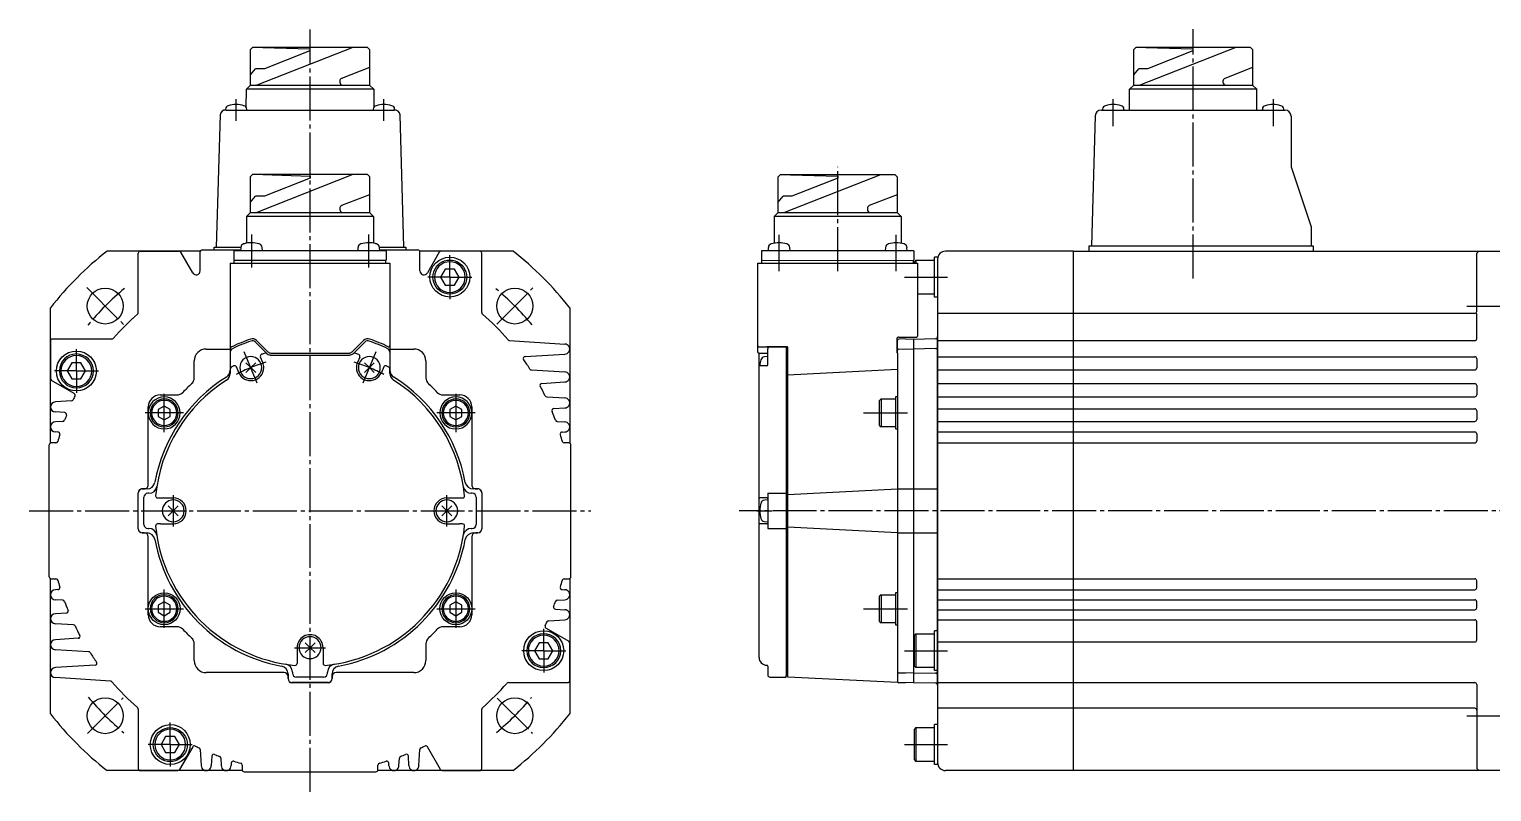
# Model space of a CAD drawing. Extents: x 0 to 661, y 0 to 384.
# Drawn here: x 0 to 366.1, y 192.7 to 383.5 of the extents above; entities that cross this region are included whole.
import ezdxf

# ---------------------------------------------------------------- set-up
doc = ezdxf.new("R2010")
doc.units = 0
doc.header["$MEASUREMENT"] = 0
doc.linetypes.add('DASH_CENTER', pattern=[14, 11, -1, 1, -1])
doc.layers.get('0').update_dxf_attribs({"linetype": 'CONTINUOUS'})

msp = doc.modelspace()

# ---------------------------------------------------------------- linework, layer by layer
at = {"color": 1, "linetype": 'DASH_CENTER'}
for p, q in [((70.3, 192.72), (70.3, 383.52)), ((291.39, 321.2), (291.39, 383.55)), ((51.8, 360.62), (51.8, 366.06)), ((88.8, 360.62), (88.8, 366.06)), ((271.39, 359.29), (271.39, 366.06)), ((311.39, 366.06), (311.39, 359.29)), ((202.39, 323.01), (202.39, 349.15)), ((55.62, 332.2), (55.62, 323.94)), ((84.98, 323.94), (84.98, 332.2)), ((187.71, 323.01), (187.71, 332.1)), ((217.07, 323.01), (217.07, 332.1)), ((105.3, 321.52), (105.3, 327.02)), ((14.44, 318.88), (23.63, 309.68)), ((105.3, 321.52), (99.8, 321.52)), ((105.3, 321.52), (110.8, 321.52)), ((105.3, 321.52), (105.3, 316.02)), ((117.04, 309.75), (126.09, 318.81)), ((219.09, 321.52), (229.89, 321.52)), ((359.89, 314.28), (376.89, 314.28)), ((11.8, 298.02), (11.8, 303.52)), ((57.08, 294.93), (53.82, 302.79)), ((86.78, 302.79), (83.52, 294.93)), ((11.8, 298.02), (6.3, 298.02)), ((11.8, 298.02), (11.8, 292.52)), ((11.8, 298.02), (17.3, 298.02)), ((33.8, 282.72), (33.8, 292.32)), ((106.8, 292.32), (106.8, 282.72)), ((38.6, 287.52), (29, 287.52)), ((111.6, 287.52), (102, 287.52)), ((208.89, 287.51), (220.39, 287.51)), ((36.05, 266.9), (36.05, 259.12)), ((104.55, 259.12), (104.55, 266.9)), ((0, 263.02), (140.6, 263.02)), ((449.12, 263.02), (177.69, 263.01)), ((182.14, 263.02), (186, 263.02)), ((33.8, 233.72), (33.8, 243.32)), ((106.8, 243.32), (106.8, 233.72)), ((29, 238.52), (38.6, 238.52)), ((102, 238.52), (111.6, 238.52)), ((208.89, 238.51), (220.39, 238.51)), ((128.8, 228.02), (128.8, 233.52)), ((66.41, 228.77), (74.19, 228.77)), ((128.8, 228.02), (123.3, 228.02)), ((128.8, 228.02), (134.3, 228.02)), ((128.8, 228.02), (128.8, 222.52)), ((219.09, 228.02), (229.89, 228.02)), ((14.58, 207.3), (23.49, 216.2)), ((117.18, 216.13), (125.95, 207.37)), ((35.3, 204.52), (35.3, 210.02)), ((359.89, 211.75), (376.89, 211.75)), ((35.3, 204.52), (29.8, 204.52)), ((35.3, 204.52), (40.8, 204.52)), ((35.3, 204.52), (35.3, 199.02)), ((219.09, 204.52), (229.89, 204.52))]:
    msp.add_line(p, q, dxfattribs=at)
at = {"color": 7, "linetype": 'Continuous'}
for p, q in [((55.42, 378.52), (55.92, 379.02)), ((55.42, 369.58), (55.42, 378.52)), ((84.67, 379.02), (55.92, 379.02)), ((84.67, 379.02), (55.93, 379.02)), ((81.01, 379.02), (56.95, 369.58)), ((58.45, 379.02), (70.24, 378.63)), ((70.24, 378.16), (58.86, 373.67)), ((70.24, 378.63), (70.24, 378.16)), ((85.17, 378.52), (84.67, 379.02)), ((85.17, 378.52), (85.17, 369.58)), ((276.51, 378.52), (277.01, 379.02)), ((276.51, 369.58), (276.51, 378.52)), ((305.76, 379.02), (277.01, 379.02)), ((305.76, 379.02), (277.02, 379.02)), ((302.1, 379.02), (278.03, 369.58)), ((279.54, 379.02), (291.33, 378.63)), ((291.33, 378.16), (279.95, 373.67)), ((291.33, 378.63), (291.33, 378.16)), ((306.26, 378.52), (305.76, 379.02)), ((306.26, 378.52), (306.26, 369.58)), ((55.42, 372.17), (56.68, 373.67)), ((58.86, 373.67), (56.68, 373.67)), ((85.17, 373.99), (78.21, 371.26)), ((276.51, 372.17), (277.77, 373.67)), ((279.95, 373.67), (277.77, 373.67)), ((306.26, 373.99), (299.3, 371.26)), ((77.74, 370.56), (77.74, 370.33)), ((298.83, 370.56), (298.83, 370.33)), ((54.34, 363.97), (54.36, 368.58)), ((54.36, 368.58), (55.42, 369.58)), ((86.23, 368.58), (54.36, 368.58)), ((55.42, 369.58), (78.49, 369.58)), ((78.49, 369.58), (85.17, 369.58)), ((85.17, 369.58), (86.23, 368.58)), ((85.17, 369.58), (86.23, 368.58)), ((86.23, 368.58), (86.26, 363.97)), ((275.41, 363.32), (275.45, 368.58)), ((275.45, 368.58), (276.51, 369.58)), ((307.32, 368.58), (275.45, 368.58)), ((276.51, 369.58), (299.58, 369.58)), ((299.58, 369.58), (306.26, 369.58)), ((306.26, 369.58), (307.32, 368.58)), ((306.26, 369.58), (307.32, 368.58)), ((307.36, 363.32), (307.32, 368.58)), ((49.12, 363.54), (49.1, 363.31)), ((49.26, 363.32), (91.34, 363.32)), ((54.5, 363.32), (54.48, 363.54)), ((86.12, 363.54), (86.1, 363.32)), ((91.5, 363.31), (91.48, 363.54)), ((268.35, 363.32), (314.39, 363.32)), ((268.71, 363.54), (268.69, 363.3)), ((274.08, 363.32), (274.06, 363.54)), ((308.71, 363.54), (308.69, 363.32)), ((314.09, 363.3), (314.06, 363.54)), ((47.76, 362.16), (46.8, 329.02)), ((93.8, 329.02), (92.84, 362.16)), ((266.85, 361.86), (265.9, 329.32)), ((315.89, 361.82), (315.89, 349.12)), ((315.89, 349.12), (320.89, 334.12)), ((55.42, 346.66), (55.92, 347.16)), ((55.42, 337.72), (55.42, 346.66)), ((70.3, 347.16), (55.92, 347.16)), ((84.67, 347.16), (55.92, 347.16)), ((81.01, 347.16), (56.95, 337.72)), ((58.45, 347.16), (70.3, 346.77)), ((70.3, 346.3), (58.86, 341.81)), ((84.67, 347.16), (70.3, 347.16)), ((70.3, 346.3), (70.3, 346.77)), ((70.3, 346.77), (70.3, 346.3)), ((84.67, 347.16), (85.17, 346.66)), ((85.17, 346.66), (85.17, 337.72)), ((187.52, 346.65), (188.02, 347.15)), ((187.52, 337.71), (187.52, 346.65)), ((216.77, 347.15), (188.01, 347.15)), ((213.1, 347.15), (189.04, 337.71)), ((190.54, 347.15), (202.39, 346.77)), ((202.39, 346.3), (190.95, 341.81)), ((202.39, 346.77), (202.39, 346.3)), ((202.39, 346.3), (202.39, 346.77)), ((216.77, 347.15), (217.27, 346.65)), ((217.27, 346.65), (217.27, 337.71)), ((55.42, 340.31), (56.68, 341.81)), ((58.86, 341.81), (56.68, 341.81)), ((85.17, 342.13), (78.21, 339.4)), ((187.52, 340.31), (188.77, 341.81)), ((190.95, 341.81), (188.77, 341.81)), ((217.27, 342.13), (210.31, 339.4)), ((54.42, 336.72), (55.42, 337.72)), ((55.42, 337.72), (70.3, 337.72)), ((70.3, 337.72), (85.17, 337.72)), ((77.74, 338.7), (77.74, 338.47)), ((85.17, 337.72), (86.17, 336.72)), ((186.52, 336.71), (187.52, 337.71)), ((187.52, 337.71), (202.39, 337.71)), ((202.39, 337.71), (217.27, 337.71)), ((209.83, 338.7), (209.83, 338.46)), ((217.27, 337.71), (218.27, 336.71)), ((70.3, 336.72), (54.42, 336.72)), ((54.42, 336.72), (54.42, 330)), ((86.17, 336.72), (70.3, 336.72)), ((86.17, 336.72), (86.17, 330)), ((202.39, 336.71), (186.52, 336.71)), ((186.52, 336.71), (186.52, 330)), ((218.27, 336.71), (202.39, 336.71)), ((218.27, 336.71), (218.27, 330)), ((320.89, 334.12), (320.89, 329.32)), ((42.84, 328.02), (19.49, 328.02)), ((27.3, 312.65), (27.3, 327.52)), ((27.8, 328.02), (37.51, 328.02)), ((40.93, 322.59), (37.94, 327.77)), ((42.8, 323.09), (42.8, 327.82)), ((43.3, 328.32), (52.89, 328.32)), ((46.3, 328.32), (46.3, 329.02)), ((46.3, 329.02), (52.95, 329.02)), ((51.25, 328.11), (51.25, 325.72)), ((89.35, 328.11), (51.25, 328.11)), ((52.94, 328.95), (52.87, 328.11)), ((58.37, 328.11), (58.3, 328.95)), ((82.3, 328.95), (82.23, 328.11)), ((87.65, 329.02), (94.3, 329.02)), ((87.73, 328.11), (87.66, 328.95)), ((87.71, 328.32), (97.3, 328.32)), ((89.35, 328.11), (89.35, 325.72)), ((90.3, 328.32), (94.3, 328.32)), ((94.3, 329.02), (94.3, 328.32)), ((121.11, 328.02), (97.76, 328.02)), ((97.8, 323.09), (97.8, 327.82)), ((102.66, 327.77), (99.67, 322.59)), ((113.3, 312.65), (113.3, 327.52)), ((221.44, 328.1), (183.34, 328.1)), ((221.44, 328.1), (183.34, 328.1)), ((183.34, 328.1), (183.34, 325.71)), ((185.03, 328.95), (184.96, 328.1)), ((190.46, 328.1), (190.38, 328.95)), ((214.39, 328.95), (214.32, 328.1)), ((219.82, 328.1), (219.74, 328.95)), ((221.44, 328.1), (221.44, 325.72)), ((226.59, 316.52), (226.59, 326.52)), ((227.39, 326.52), (226.59, 326.52)), ((227.39, 326.01), (227.39, 199.52)), ((261.39, 328.01), (229.39, 328.01)), ((261.39, 328.02), (362.89, 328.02)), ((261.39, 324.52), (261.39, 328.02)), ((261.39, 198.02), (261.39, 328.01)), ((265.39, 329.32), (321.39, 329.32)), ((265.39, 328.02), (265.39, 329.32)), ((321.39, 329.32), (321.39, 328.02)), ((362.39, 327.52), (362.89, 328.02)), ((362.39, 312.92), (362.39, 327.52)), ((362.89, 328.02), (373.89, 328.02)), ((50.3, 325.02), (50.3, 298.2)), ((50.3, 325.02), (90.3, 325.02)), ((50.3, 325.02), (90.3, 325.02)), ((50.3, 325.02), (90.3, 325.02)), ((51.25, 325.72), (89.35, 325.72)), ((51.3, 325.02), (51.3, 325.72)), ((89.3, 325.02), (89.3, 325.72)), ((90.3, 325.02), (90.3, 298.2)), ((104.15, 323.52), (102.99, 321.52)), ((106.45, 323.52), (104.15, 323.52)), ((107.61, 321.52), (106.45, 323.52)), ((182.39, 304.29), (182.39, 325.01)), ((182.39, 325.01), (222.39, 325.01)), ((183.34, 325.71), (221.44, 325.72)), ((183.39, 325.01), (183.39, 325.71)), ((221.39, 325.01), (221.39, 325.72)), ((221.99, 325.77), (221.59, 325.37)), ((221.99, 325.77), (221.59, 325.37)), ((221.59, 325.01), (221.59, 325.37)), ((221.99, 325.77), (221.99, 325.01)), ((221.99, 325.77), (226.59, 325.77)), ((221.99, 325.77), (226.59, 325.77)), ((222.39, 325.01), (222.39, 306.71)), ((226.59, 321.52), (226.59, 325.77)), ((226.59, 321.52), (226.59, 325.77)), ((102.99, 321.52), (104.15, 319.52)), ((104.15, 319.52), (106.45, 319.52)), ((106.45, 319.52), (107.61, 321.52)), ((226.59, 317.27), (226.59, 321.52)), ((226.59, 317.27), (226.59, 321.52)), ((227.39, 319.01), (227.39, 316.56)), ((226.59, 317.27), (222.39, 317.27)), ((226.59, 317.27), (222.39, 317.27)), ((227.39, 316.52), (226.59, 316.52)), ((5.3, 279.97), (5.3, 313.82)), ((135.3, 313.82), (135.3, 279.97)), ((361.89, 312.42), (227.39, 312.42)), ((362.39, 306.12), (362.39, 312.42)), ((5.3, 305.52), (5.3, 296.1)), ((20.66, 306.02), (5.8, 306.02)), ((56.54, 305.28), (59.36, 302.46)), ((56.93, 305.64), (59.76, 302.81)), ((80.84, 302.81), (83.67, 305.64)), ((81.24, 302.46), (84.06, 305.28)), ((120.26, 305.61), (134.05, 304.77)), ((182.39, 302.71), (182.39, 304.29)), ((182.59, 304.09), (189.69, 304.09)), ((189.49, 304.09), (184.69, 304.09)), ((189.49, 304.09), (189.49, 221.81)), ((217.19, 306.01), (217.19, 302.71)), ((217.39, 302.51), (217.39, 305.72)), ((217.69, 306.51), (222.19, 306.51)), ((219.39, 306.05), (217.69, 306.01)), ((219.39, 306.05), (221.39, 306.01)), ((221.39, 306.02), (226.9, 306.12)), ((221.39, 306.02), (221.39, 220.01)), ((227.39, 219.41), (227.39, 306.62)), ((227.39, 305.62), (361.89, 305.62)), ((41.3, 296.32), (41.3, 300.52)), ((44.3, 303.52), (50.3, 303.52)), ((50.3, 302.7), (50.3, 297.43)), ((58.45, 300.11), (57.87, 301.51)), ((60.42, 302.02), (80.18, 302.02)), ((60.46, 302.52), (80.14, 302.52)), ((82.73, 301.51), (82.15, 300.11)), ((90.3, 303.52), (96.3, 303.52)), ((99.3, 300.52), (99.3, 296.32)), ((124.13, 301.66), (134.05, 302.27)), ((182.59, 302.51), (184.83, 302.51)), ((182.69, 302.26), (182.69, 299.14)), ((182.89, 302.46), (184.69, 302.46)), ((184.89, 301.61), (184.04, 301.54)), ((184.69, 302.46), (184.69, 302.46)), ((184.89, 302.66), (184.89, 303.59)), ((184.89, 299.54), (184.89, 302.66)), ((189.89, 221.41), (189.89, 303.89)), ((217.39, 302.51), (217.39, 220.02)), ((217.68, 303.52), (219.39, 303.55)), ((219.39, 303.55), (221.39, 303.52)), ((226.9, 303.62), (221.39, 303.52)), ((227.39, 301.6), (361.89, 301.6)), ((227.39, 300.51), (227.39, 263.01)), ((362.39, 301.1), (362.39, 298.79)), ((10.65, 300.02), (9.49, 298.02)), ((9.49, 298.02), (10.65, 296.02)), ((12.95, 300.02), (10.65, 300.02)), ((14.11, 298.02), (12.95, 300.02)), ((12.95, 296.02), (14.11, 298.02)), ((52.45, 297.62), (51.86, 299.03)), ((55.45, 298.86), (54.21, 300.1)), ((55.45, 298.86), (54.21, 297.62)), ((55.45, 298.86), (56.69, 300.1)), ((55.45, 298.86), (56.69, 297.62)), ((83.91, 300.1), (85.15, 298.86)), ((83.91, 297.62), (85.15, 298.86)), ((86.39, 300.1), (85.15, 298.86)), ((86.39, 297.62), (85.15, 298.86)), ((88.74, 299.03), (88.15, 297.62)), ((90.3, 297.43), (90.3, 298.51)), ((125.74, 298.27), (134.05, 297.77)), ((182.69, 299.14), (182.69, 297.34)), ((182.69, 297.34), (182.69, 266.46)), ((184.69, 299.34), (182.89, 299.34)), ((184.69, 299.34), (184.69, 299.34)), ((189.89, 297.08), (217.39, 298.48)), ((227.39, 298.29), (361.89, 298.29)), ((11.23, 292.39), (5.55, 295.67)), ((10.65, 296.02), (12.95, 296.02)), ((128.32, 294.91), (134.05, 295.27)), ((227.39, 294.87), (361.89, 294.87)), ((362.39, 294.37), (362.39, 292.06)), ((10.56, 290.51), (6.55, 290.27)), ((32.8, 292.02), (36.99, 292.02)), ((103.61, 292.02), (107.8, 292.02)), ((129.54, 291.54), (134.05, 291.27)), ((213.24, 291.01), (212.89, 290.66)), ((212.89, 284.36), (212.89, 290.66)), ((213.24, 291.01), (213.24, 284.01)), ((213.24, 291.01), (216.89, 291.01)), ((216.89, 291.51), (216.89, 283.51)), ((217.39, 291.51), (216.89, 291.51)), ((227.39, 276.01), (227.39, 292.01)), ((227.39, 291.56), (361.89, 291.56)), ((8.89, 287.62), (6.55, 287.77)), ((29.8, 269.52), (29.8, 289.02)), ((33.8, 289.25), (32.3, 288.38)), ((32.3, 288.38), (32.3, 286.65)), ((32.3, 286.65), (33.8, 285.78)), ((35.3, 288.38), (33.8, 289.25)), ((33.8, 285.78), (35.3, 286.65)), ((35.3, 286.65), (35.3, 288.38)), ((106.8, 289.25), (105.3, 288.38)), ((105.3, 288.38), (105.3, 286.65)), ((105.3, 286.65), (106.8, 285.78)), ((108.3, 288.38), (106.8, 289.25)), ((106.8, 285.78), (108.3, 286.65)), ((108.3, 286.65), (108.3, 288.38)), ((110.8, 289.02), (110.8, 269.52)), ((131.31, 288.6), (134.05, 288.77)), ((227.39, 288.56), (361.89, 288.56)), ((362.39, 288.06), (362.39, 285.9)), ((8.42, 285.38), (6.55, 285.27)), ((7.19, 282.73), (6.55, 282.77)), ((132.18, 285.38), (134.05, 285.27)), ((133.41, 282.73), (134.05, 282.77)), ((212.89, 284.36), (213.24, 284.01)), ((216.89, 284.01), (213.24, 284.01)), ((216.89, 283.51), (217.39, 283.51)), ((227.39, 285.4), (361.89, 285.4)), ((227.39, 282.77), (361.89, 282.77)), ((362.39, 282.27), (362.39, 280.52)), ((5, 246.52), (5, 279.52)), ((6.66, 280.02), (5.5, 280.02)), ((135.1, 280.02), (133.94, 280.02)), ((135.6, 246.52), (135.6, 279.52)), ((227.39, 280.02), (361.89, 280.02)), ((27.3, 258.52), (27.3, 267.52)), ((27.3, 258.52), (27.3, 267.52)), ((27.3, 258.51), (27.3, 267.51)), ((27.3, 258.51), (27.3, 267.51)), ((28.3, 268.52), (28.8, 268.52)), ((29.48, 268.51), (28.3, 268.51)), ((29.95, 267.41), (29.7, 267.41)), ((110.9, 267.41), (110.64, 267.41)), ((112.3, 268.51), (111.12, 268.51)), ((111.8, 268.52), (112.3, 268.52)), ((113.3, 267.52), (113.3, 258.52)), ((113.3, 267.52), (113.3, 258.52)), ((113.3, 267.51), (113.3, 258.51)), ((113.3, 267.51), (113.3, 258.51)), ((184.89, 267.41), (184.89, 258.61)), ((184.89, 267.41), (189.49, 267.41)), ((189.89, 267.12), (217.39, 268.52)), ((217.39, 268.51), (221.39, 268.51)), ((221.39, 268.52), (227.39, 268.52)), ((28.7, 259.61), (28.7, 266.41)), ((32.13, 266.26), (32.85, 266.26)), ((32.85, 266.26), (36.05, 266.26)), ((36.05, 263.01), (34.81, 264.25)), ((36.05, 263.01), (37.29, 264.25)), ((104.55, 263.01), (103.31, 264.25)), ((104.55, 266.26), (107.75, 266.26)), ((104.55, 263.01), (105.79, 264.25)), ((107.75, 266.26), (108.47, 266.26)), ((111.9, 266.41), (111.9, 259.61)), ((182.69, 266.26), (182.69, 259.76)), ((184.69, 266.26), (182.89, 266.26)), ((184.89, 265.77), (184.04, 265.7)), ((184.69, 266.26), (184.65, 266.26)), ((36.05, 263.01), (34.81, 261.78)), ((36.05, 263.01), (37.29, 261.78)), ((104.55, 263.01), (103.31, 261.78)), ((104.55, 263.01), (105.79, 261.78)), ((184.04, 260.34), (184.89, 260.27)), ((227.39, 263.01), (227.39, 225.51)), ((28.8, 257.52), (28.3, 257.52)), ((28.3, 257.51), (29.48, 257.51)), ((29.7, 258.61), (29.95, 258.61)), ((29.8, 237.02), (29.8, 256.52)), ((32.85, 259.76), (32.13, 259.76)), ((32.85, 259.76), (36.05, 259.76)), ((104.55, 259.76), (107.75, 259.76)), ((108.47, 259.76), (107.75, 259.76)), ((110.64, 258.61), (110.9, 258.61)), ((110.8, 256.52), (110.8, 237.02)), ((111.12, 257.51), (112.3, 257.51)), ((112.3, 257.52), (111.8, 257.52)), ((182.69, 259.56), (182.69, 226.35)), ((184.65, 259.76), (182.89, 259.76)), ((184.65, 259.76), (184.69, 259.76)), ((184.89, 258.61), (189.49, 258.61)), ((217.39, 257.51), (189.89, 258.91)), ((217.39, 257.51), (221.39, 257.51)), ((221.39, 257.51), (227.39, 257.51)), ((227.39, 234.01), (227.39, 250.01)), ((5.3, 212.21), (5.3, 246.06)), ((5.5, 246.02), (6.66, 246.02)), ((133.94, 246.02), (135.1, 246.02)), ((135.3, 246.06), (135.3, 212.21)), ((227.39, 243.26), (227.39, 246.01)), ((227.39, 246.01), (357.39, 246.01)), ((357.39, 246.01), (361.89, 246.01)), ((362.39, 243.76), (362.39, 245.51)), ((7.19, 243.3), (6.55, 243.27)), ((133.41, 243.3), (134.05, 243.27)), ((213.24, 242.01), (212.89, 241.66)), ((212.89, 235.36), (212.89, 241.66)), ((213.24, 242.01), (216.89, 242.01)), ((213.24, 242.01), (213.24, 235.01)), ((217.39, 242.51), (216.89, 242.51)), ((216.89, 242.51), (216.89, 234.51)), ((227.39, 240.76), (227.39, 243.26)), ((227.39, 243.26), (357.39, 243.26)), ((357.39, 243.26), (361.89, 243.26)), ((8.42, 240.65), (6.55, 240.77)), ((33.8, 240.25), (32.3, 239.38)), ((32.3, 239.38), (32.3, 237.65)), ((35.3, 239.38), (33.8, 240.25)), ((35.3, 237.65), (35.3, 239.38)), ((106.8, 240.25), (105.3, 239.38)), ((105.3, 239.38), (105.3, 237.65)), ((108.3, 239.38), (106.8, 240.25)), ((108.3, 237.65), (108.3, 239.38)), ((131.71, 238.41), (134.05, 238.27)), ((132.18, 240.65), (134.05, 240.77)), ((227.39, 238.26), (227.39, 240.76)), ((227.39, 240.76), (357.39, 240.76)), ((227.39, 235.76), (227.39, 238.26)), ((227.39, 238.26), (357.39, 238.26)), ((357.39, 240.76), (361.89, 240.76)), ((357.39, 238.26), (361.89, 238.26)), ((362.39, 238.76), (362.39, 240.26)), ((9.29, 237.43), (6.55, 237.27)), ((11.05, 234.49), (6.55, 234.77)), ((32.3, 237.65), (33.8, 236.78)), ((33.8, 236.78), (35.3, 237.65)), ((105.3, 237.65), (106.8, 236.78)), ((106.8, 236.78), (108.3, 237.65)), ((130.04, 235.52), (134.05, 235.77)), ((212.89, 235.36), (213.24, 235.01)), ((216.89, 235.01), (213.24, 235.01)), ((216.89, 234.51), (217.39, 234.51)), ((227.39, 230.21), (227.39, 235.76)), ((227.39, 235.76), (357.39, 235.76)), ((357.39, 235.76), (361.89, 235.76)), ((362.39, 230.71), (362.39, 235.26)), ((12.28, 231.12), (6.55, 230.77)), ((36.99, 234.02), (32.8, 234.02)), ((107.8, 234.02), (103.61, 234.02)), ((129.37, 233.64), (135.05, 230.36)), ((221.99, 232.27), (221.59, 231.87)), ((221.99, 232.27), (221.59, 231.87)), ((221.59, 224.17), (221.59, 231.87)), ((221.59, 224.17), (221.59, 231.87)), ((221.99, 232.27), (221.99, 223.77)), ((221.99, 232.27), (226.59, 232.27)), ((221.99, 232.27), (221.99, 223.77)), ((221.99, 232.27), (226.59, 232.27)), ((227.39, 233.02), (226.59, 233.02)), ((226.59, 223.02), (226.59, 233.02)), ((226.59, 228.02), (226.59, 232.27)), ((226.59, 228.02), (226.59, 232.27)), ((14.86, 227.76), (6.55, 228.27)), ((41.3, 225.52), (41.3, 229.71)), ((67.05, 228.77), (67.05, 224.85)), ((70.3, 228.77), (69.06, 230)), ((70.3, 228.77), (69.06, 227.53)), ((70.3, 228.77), (71.54, 230)), ((70.3, 228.77), (71.54, 227.53)), ((73.55, 228.77), (73.55, 224.85)), ((99.3, 229.71), (99.3, 225.52)), ((127.65, 230.02), (126.49, 228.02)), ((126.49, 228.02), (127.65, 226.02)), ((129.95, 230.02), (127.65, 230.02)), ((131.11, 228.02), (129.95, 230.02)), ((129.95, 226.02), (131.11, 228.02)), ((135.3, 220.52), (135.3, 229.93)), ((226.59, 223.77), (226.59, 228.02)), ((226.59, 223.77), (226.59, 228.02)), ((227.39, 230.21), (357.39, 230.21)), ((357.39, 230.21), (361.89, 230.21)), ((16.47, 224.37), (6.55, 223.77)), ((127.65, 226.02), (129.95, 226.02)), ((184.69, 224.35), (184.65, 224.35)), ((184.89, 224.15), (184.89, 221.91)), ((221.59, 224.17), (221.99, 223.77)), ((221.59, 224.17), (221.99, 223.77)), ((226.59, 223.77), (221.99, 223.77)), ((226.59, 223.77), (221.99, 223.77)), ((227.39, 225.51), (227.39, 223.06)), ((20.34, 220.42), (6.55, 221.27)), ((63.8, 222.52), (44.3, 222.52)), ((64.8, 222.2), (64.8, 221.01)), ((64.8, 221.02), (64.8, 221.52)), ((70.3, 220.02), (65.8, 220.02)), ((74.8, 220.01), (65.8, 220.01)), ((65.9, 222.67), (65.9, 222.41)), ((73.7, 221.41), (66.9, 221.41)), ((74.8, 220.02), (70.3, 220.02)), ((74.7, 222.41), (74.7, 222.67)), ((75.8, 221.01), (75.8, 222.2)), ((75.8, 221.52), (75.8, 221.02)), ((96.3, 222.52), (76.8, 222.52)), ((119.94, 220.02), (134.8, 220.02)), ((185.39, 221.41), (189.49, 221.41)), ((189.49, 221.81), (189.89, 221.81)), ((189.49, 221.41), (189.49, 221.81)), ((189.49, 221.41), (189.49, 221.81)), ((217.39, 220.02), (189.89, 221.41)), ((217.68, 222.51), (219.39, 222.48)), ((219.39, 219.98), (217.68, 220.01)), ((219.39, 222.48), (221.39, 222.52)), ((221.39, 220.02), (219.39, 219.98)), ((221.39, 222.51), (226.9, 222.41)), ((226.9, 219.91), (221.39, 220.01)), ((227.39, 223.02), (226.59, 223.02)), ((227.39, 223.06), (227.39, 222.71)), ((227.39, 220.02), (361.89, 220.02)), ((362.39, 219.52), (362.39, 198.52)), ((27.3, 213.38), (27.3, 198.52)), ((113.3, 198.52), (113.3, 213.38)), ((361.89, 213.61), (227.39, 213.61)), ((221.99, 208.77), (221.59, 208.37)), ((221.99, 208.77), (221.59, 208.37)), ((221.99, 208.77), (226.59, 208.77)), ((221.99, 208.77), (221.99, 200.27)), ((221.99, 208.77), (226.59, 208.77)), ((221.99, 208.77), (221.99, 200.27)), ((226.59, 199.52), (226.59, 209.52)), ((227.39, 209.52), (226.59, 209.52)), ((226.59, 204.52), (226.59, 208.77)), ((226.59, 204.52), (226.59, 208.77)), ((34.15, 206.52), (32.99, 204.52)), ((36.45, 206.52), (34.15, 206.52)), ((37.61, 204.52), (36.45, 206.52)), ((221.59, 200.67), (221.59, 208.37)), ((221.59, 200.67), (221.59, 208.37)), ((32.99, 204.52), (34.15, 202.52)), ((34.15, 202.52), (36.45, 202.52)), ((36.45, 202.52), (37.61, 204.52)), ((40.93, 203.95), (37.64, 198.27)), ((42.8, 203.28), (43.05, 199.27)), ((45.69, 201.61), (45.55, 199.27)), ((95.05, 199.27), (94.91, 201.61)), ((97.55, 199.27), (97.8, 203.28)), ((102.96, 198.27), (99.67, 203.95)), ((226.59, 200.27), (226.59, 204.52)), ((226.59, 200.27), (226.59, 204.52)), ((53.34, 198.02), (19.49, 198.02)), ((27.8, 198.02), (37.21, 198.02)), ((47.94, 201.13), (48.05, 199.27)), ((50.59, 199.9), (50.55, 199.27)), ((53.3, 199.38), (53.3, 198.22)), ((121.11, 198.02), (87.26, 198.02)), ((87.3, 198.22), (87.3, 199.38)), ((90.05, 199.27), (90.01, 199.9)), ((92.55, 199.27), (92.66, 201.13)), ((103.39, 198.02), (112.8, 198.02)), ((221.59, 200.67), (221.99, 200.27)), ((221.59, 200.67), (221.99, 200.27)), ((226.59, 200.27), (221.99, 200.27)), ((226.59, 200.27), (221.99, 200.27)), ((227.39, 199.52), (226.59, 199.52)), ((362.89, 198.02), (229.39, 198.02)), ((362.39, 198.52), (362.89, 198.02)), ((373.89, 198.02), (362.89, 198.02)), ((53.8, 197.72), (86.8, 197.72))]:
    msp.add_line(p, q, dxfattribs=at)
for centre, major_axis, start_param, end_param in [((78.49, 370.56), (-0.53, 0.53), -0.411514, 0.785398), ((78.49, 370.33), (-0.53, 0.53), 0.785398, 2.356194), ((299.58, 370.56), (-0.53, 0.53), -0.411514, 0.785398), ((299.58, 370.33), (-0.53, 0.53), 0.785398, 2.356194), ((49.1, 361.97), (0.961, 0.961), 0.671496, 2.213146), ((50.12, 363.46), (-0.707, 0.707), -0.501659, 0.698132), ((51.8, 357.7), (4.95, 4.95), 0.785398, 1.069137), ((51.8, 357.7), (-4.95, 4.95), -1.069137, -0.785398), ((53.48, 363.46), (-0.707, 0.707), 4.014257, 5.214048), ((87.12, 363.46), (-0.707, 0.707), -0.501659, 0.698132), ((88.8, 357.7), (4.95, 4.95), 0.785398, 1.069137), ((88.8, 357.7), (-4.95, 4.95), -1.069137, -0.785398), ((90.48, 363.46), (-0.707, 0.707), 4.014257, 5.214048), ((91.5, 361.97), (-0.961, 0.961), 4.07004, 5.61169), ((268.35, 361.82), (-1.06, 1.06), -0.785398, 0.756167), ((269.71, 363.46), (0.707, 0.707), 1.069137, 2.268928), ((271.39, 357.7), (4.95, 4.95), 0.785398, 1.069137), ((271.39, 357.7), (-4.95, 4.95), -1.069137, -0.785398), ((273.07, 363.46), (0.707, 0.707), 5.585054, 6.784845), ((309.71, 363.46), (-0.707, 0.707), -0.501659, 0.698132), ((311.39, 357.7), (4.95, 4.95), 0.785398, 1.069137), ((311.39, 357.7), (-4.95, 4.95), -1.069137, -0.785398), ((313.07, 363.46), (-0.707, 0.707), 4.014257, 5.214048), ((314.39, 361.82), (1.06, 1.06), 5.497787, 7.068583), ((78.49, 338.7), (0.53, 0.53), 1.159283, 2.356194), ((78.49, 338.47), (-0.53, 0.53), 0.785398, 2.356194), ((210.58, 338.7), (0.53, 0.53), 1.159283, 2.356194), ((210.58, 338.46), (-0.53, 0.53), 0.785398, 2.356194), ((53.94, 328.87), (0.707, 0.707), 1.069137, 2.268928), ((55.62, 323.11), (-4.95, 4.95), -0.613829, -0.50166), ((55.62, 323.11), (-4.95, 4.95), -0.785398, -0.613829), ((55.62, 323.11), (4.95, 4.95), 0.50166, 0.785398), ((57.3, 328.87), (-0.707, 0.707), 4.014257, 5.214048), ((83.3, 328.87), (0.707, 0.707), 1.069137, 2.268928), ((84.98, 323.11), (4.95, 4.95), 0.785398, 1.069137), ((84.98, 323.11), (-4.95, 4.95), -0.956967, -0.785398), ((84.98, 323.11), (-4.95, 4.95), -1.069137, -0.956967), ((86.66, 328.87), (-0.707, 0.707), 4.014257, 5.214048), ((186.03, 328.86), (0.707, 0.707), 1.069137, 2.268928), ((187.71, 323.1), (4.95, 4.95), 0.785398, 1.069137), ((187.71, 323.1), (-4.95, 4.95), -1.069137, -0.785398), ((189.39, 328.86), (0.707, 0.707), 5.585054, 6.784845), ((215.39, 328.86), (-0.707, 0.707), -0.50166, 0.698132), ((217.07, 323.1), (4.95, 4.95), 0.785398, 1.069137), ((217.07, 323.1), (-4.95, 4.95), -1.069137, -0.785398), ((218.75, 328.86), (-0.707, 0.707), 4.014257, 5.214048), ((70.3, 263.02), (79.41, 22.36), 1.959827, 2.203745), ((27.8, 327.52), (-0.354, 0.354), -0.785398, 0.785398), ((37.51, 327.52), (-0.354, 0.354), 4.45059, 5.497787), ((43.3, 327.82), (-0.354, 0.354), -0.785398, 0.785398), ((97.3, 327.82), (0.354, 0.354), 5.497787, 7.068583), ((105.3, 321.52), (-4.88, 1.09), 3.362230314330205, 9.645415621509791), ((105.3, 321.52), (4.24, 0.3), -0.0717606718244364, 6.211424635355149), ((103.09, 327.52), (0.354, 0.354), 0.785398, 1.832596), ((112.8, 327.52), (0.354, 0.354), 5.497787, 7.068583), ((70.3, 263.02), (-79.41, 22.37), 4.079588, 4.323505), ((229.39, 326.01), (1.41, 1.41), 0.785398, 2.356194), ((41.8, 323.09), (-0.707, 0.707), 1.308997, 3.926991), ((98.8, 323.09), (0.707, 0.707), 2.356194, 4.974188), ((105.3, 321.52), (-2.72, 2.72), 3.926991, 10.210176), ((19.03, 314.28), (4.5, 0.13), -0.0284285516501117, 6.254756755529474), ((121.56, 314.28), (4.5, 0.13), -0.0284285516501117, 6.254756755529474), ((121.56, 314.28), (4.5, 0.13), -0.0284285516501117, 6.254756755529474), ((70.3, 263.02), (64.06, 13.66), 2.080364, 2.211941), ((26.8, 312.65), (-0.354, 0.354), 3.075804, 3.926991), ((113.8, 312.65), (0.354, 0.354), 2.356194, 3.207381), ((70.3, 263.02), (-52.6, 39.03), 4.49137, 4.631128), ((361.89, 312.92), (-0.354, 0.354), 2.356194, 3.926991), ((5.8, 305.52), (-0.354, 0.354), -0.785398, 0.785398), ((20.66, 306.52), (-0.354, 0.354), 2.356194, 3.207381), ((50.6, 304.36), (-0.212, 0.212), 0.785398, 2.800832), ((70.3, 263.01), (43.31, 13.95), 1.593454, 1.703837), ((70.3, 263.01), (42.35, 15.22), 1.560722, 1.672209), ((55.86, 304.58), (1.06, 1.06), 6.283185, 7.402838), ((55.83, 304.57), (-0.707, 0.707), 4.712389, 5.832808), ((84.73, 304.58), (1.06, 1.06), 0.451143, 1.570796), ((84.77, 304.57), (-0.707, 0.707), -1.120419, 0), ((70.3, 263.01), (31.82, 31.82), 0.338891, 0.450378), ((70.3, 263.01), (-42.58, 16.04), 4.627948, 4.738331), ((90, 304.36), (0.212, 0.212), 3.482353, 5.497787), ((120.29, 306.11), (-0.354, 0.354), 1.496827, 2.295108), ((134.05, 303.52), (-0.884, 0.884), 2.356194, 5.497787), ((182.59, 304.29), (0.141, 0.141), 2.356193, 3.926991), ((185.39, 303.59), (-0.354, 0.354), -0.785398, 0.785398), ((189.69, 303.89), (0.141, 0.141), 5.497787, 7.068583), ((217.69, 306.01), (-0.354, 0.354), -0.785398, 0.785398), ((217.69, 305.72), (-0.212, 0.212), -0.767945, 0.785398), ((222.19, 306.71), (0.141, 0.141), 3.926991, 5.497787), ((226.89, 306.62), (-0.354, 0.354), 2.373648, 3.926991), ((226.89, 304.12), (-0.354, 0.354), 2.373648, 3.926991), ((361.89, 306.12), (-0.354, 0.354), 2.356194, 3.926991), ((11.8, 298.02), (-4.96, 0.64), 3.269740347424325, 9.55292565460391), ((11.8, 298.02), (4.19, 0.72), -0.170491, 6.112694), ((11.8, 298.02), (-3.67, 1.17), 3.449751, 9.732936), ((44.3, 300.52), (-2.12, 2.12), -0.785398, 0.785398), ((51.3, 302.7), (0.707, 0.707), 1.231906, 2.356194), ((55.45, 298.86), (1.94, 1.94), 5.497787, 11.780972), ((58.33, 301.71), (-0.354, 0.354), -0.485379, 1.178097), ((70.3, 263.02), (-11.53, 39.35), -0.006537, 0.015071), ((59.17, 301.96), (0.354, 0.354), 0.10944, 1.063809), ((60.42, 303.52), (1.06, 1.06), 3.141593, 3.926991), ((60.46, 303.52), (-0.707, 0.707), 1.570796, 2.356194), ((80.14, 303.52), (0.707, 0.707), 3.926991, 4.712389), ((80.18, 303.52), (1.06, 1.06), 3.926991, 4.602949), ((81.43, 301.96), (-0.354, 0.354), -1.063809, -0.10944), ((70.3, 263.02), (-28.99, 28.99), -1.086879, -1.063809), ((85.15, 298.86), (1.94, 1.94), 5.497787, 11.780972), ((82.27, 301.71), (0.354, 0.354), 5.105088, 6.768564), ((89.3, 302.7), (0.707, 0.707), 5.497787, 6.622076), ((96.3, 300.52), (-2.12, 2.12), 3.926991, 5.497787), ((124.16, 301.16), (-0.354, 0.354), -0.724312, 1.401604), ((70.3, 263.02), (46.32, 46.32), 6.070333, 6.113993), ((182.59, 302.71), (0.141, 0.141), 2.356193, 3.926991), ((182.59, 302.71), (0.141, 0.141), 2.356193, 3.926991), ((182.89, 302.26), (0.141, 0.141), 0.785621, 2.356194), ((189.89, 298.86), (-4.95, 4.95), 0.50166, 0.717612), ((184.13, 300.54), (-0.707, 0.707), -0.698132, 0.50166), ((184.69, 302.66), (-0.141, 0.141), 2.356194, 3.926991), ((217.39, 302.71), (0.141, 0.141), 2.356194, 3.926991), ((217.69, 303.22), (-0.212, 0.212), -0.767945, 0.785398), ((361.89, 301.1), (0.354, 0.354), 5.497787, 7.068583), ((48.3, 298.2), (1.41, 1.41), 4.485733, 5.497787), ((48.3, 297.43), (-1.41, 1.41), 2.924917, 3.926991), ((50.8, 298.51), (-0.354, 0.354), -0.283038, 0.785398), ((70.3, 263.02), (-28.99, 28.99), -0.299928, -0.283038), ((51.4, 298.84), (0.354, 0.354), 5.890486, 7.554054), ((55.45, 298.86), (3.19, 0.64), 3.337188, 6.086082), ((55.45, 298.86), (2.3, 2.3), 5.497787, 5.890486), ((85.15, 298.86), (2.3, 2.3), 1.963495, 2.356194), ((85.15, 298.86), (-3.2, 0.57), 0.175269, 2.924162), ((89.2, 298.84), (-0.354, 0.354), -1.270868, 0.392699), ((70.3, 263.02), (28.99, 28.99), 0.283038, 0.301445), ((89.8, 298.51), (-0.354, 0.354), 3.926991, 4.995427), ((92.3, 298.2), (1.41, 1.41), 2.356194, 3.368248), ((92.3, 297.43), (1.41, 1.41), 2.356194, 3.358269), ((125.77, 298.77), (0.354, 0.354), 2.928741, 3.865904), ((134.05, 296.52), (-0.884, 0.884), 2.356194, 5.497787), ((182.89, 299.14), (0.141, 0.141), 0.785398, 2.356194), ((184.69, 299.54), (0.141, 0.141), 3.926991, 5.497787), ((361.89, 298.79), (-0.354, 0.354), 2.356194, 3.926991), ((5.8, 296.1), (0.354, 0.354), 2.356194, 3.403392), ((70.3, 263.01), (39.44, 2.17), 2.074449, 2.904782), ((70.3, 263.01), (38.85, 0.55), 2.125435, 3.02957), ((70.3, 263.02), (30.76, 30.76), 1.534961, 1.606632), ((39.3, 296.32), (-1.41, 1.41), 3.105757, 3.926991), ((70.3, 263.01), (38.82, 1.49), 0.05947, 0.963605), ((70.3, 263.01), (39.46, 1.85), 0.134835, 0.965167), ((101.3, 296.32), (-1.41, 1.41), 0.785398, 1.606632), ((70.3, 263.02), (30.76, 30.76), 6.24735, 6.319021), ((128.35, 294.42), (0.354, 0.354), 0.846485, 2.852029), ((70.3, 263.02), (58.49, 29.49), -0.011656, 0.028839), ((361.89, 294.37), (0.354, 0.354), 5.497787, 7.068583), ((6.55, 289.02), (-0.884, 0.884), -0.785398, 2.356194), ((10.53, 291.01), (-0.354, 0.354), 2.417281, 3.488959), ((70.3, 263.02), (28.19, 59.12), 1.561865, 1.577764), ((10.98, 291.96), (0.354, 0.354), 5.497787, 6.544985), ((10.98, 291.96), (0.354, 0.354), 5.043856, 5.497787), ((32.8, 289.02), (2.12, 2.12), 0.785398, 2.356194), ((33.8, 287.52), (3.77, 1.34), -0.34159, 5.941595), ((33.8, 287.52), (-3.44, 0.67), 3.33417, 9.617355), ((33.8, 287.52), (2.23, 2.23), 5.497787, 11.780972), ((36.99, 294.02), (-1.41, 1.41), 2.356194, 3.177428), ((103.61, 294.02), (1.41, 1.41), 3.105757, 3.926991), ((106.8, 287.52), (3.77, 1.34), -0.34159, 5.941595), ((106.8, 287.52), (-3.44, 0.67), 3.33417, 9.617355), ((106.8, 287.52), (2.91, 1.2), -0.390138, 5.893047), ((107.8, 289.02), (-2.12, 2.12), 3.926991, 5.497787), ((129.58, 292.04), (0.354, 0.354), 2.811534, 3.865904), ((134.05, 290.02), (-0.884, 0.884), 2.356194, 5.497787), ((361.89, 292.06), (-0.354, 0.354), 2.356194, 3.926991), ((8.39, 285.88), (-0.354, 0.354), 2.417281, 3.573246), ((70.3, 263.02), (23.6, 61.1), 1.565446, 1.585623), ((8.86, 287.12), (-0.354, 0.354), 3.553069, 5.436701), ((131.34, 288.1), (0.354, 0.354), 0.846485, 2.746077), ((70.3, 263.02), (-46.31, 46.31), 4.280766, 4.316873), ((132.21, 285.88), (0.354, 0.354), 2.70997, 3.865904), ((361.89, 288.06), (0.354, 0.354), 5.497787, 7.068583), ((361.89, 285.9), (-0.354, 0.354), 2.356194, 3.926991), ((6.55, 284.02), (-0.884, 0.884), -0.785398, 2.356194), ((70.3, 263.02), (18.49, 62.83), 1.561684, 1.588688), ((7.16, 282.23), (0.354, 0.354), 5.202422, 7.007497), ((133.44, 282.23), (-0.354, 0.354), -0.724312, 1.080763), ((70.3, 263.02), (46.32, 46.32), 5.766148, 5.793152), ((134.05, 284.02), (-0.884, 0.884), 2.356194, 5.497787), ((361.89, 282.27), (0.354, 0.354), 5.497787, 7.068583), ((5.5, 279.52), (-0.354, 0.354), -0.785398, 0.785398), ((6.66, 280.52), (0.354, 0.354), 3.926991, 5.229426), ((133.94, 280.52), (0.354, 0.354), 2.624556, 3.926991), ((135.1, 279.52), (0.354, 0.354), 5.497787, 7.068583), ((361.89, 280.52), (-0.354, 0.354), 2.356194, 3.926991), ((28.3, 267.52), (-0.707, 0.707), -0.785415, 0.785398), ((28.3, 267.51), (0.707, 0.707), 0.785398, 2.356194), ((28.3, 267.51), (0.707, 0.707), 0.785398, 2.356194), ((29.7, 266.41), (0.707, 0.707), 0.785398, 2.356194), ((28.8, 269.52), (0.707, 0.707), 3.926974, 5.497787), ((29.48, 270.51), (-1.41, 1.41), 2.356194, 3.745269), ((29.95, 269.41), (-1.41, 1.41), 2.356194, 3.769672), ((110.64, 269.41), (1.41, 1.41), 2.513513, 3.926991), ((111.12, 270.51), (1.41, 1.41), 2.537916, 3.926991), ((111.8, 269.52), (-0.707, 0.707), 0.785398, 2.356211), ((110.9, 266.41), (-0.707, 0.707), 3.926991, 5.497787), ((112.3, 267.52), (-0.707, 0.707), 3.926991, 5.497804), ((112.3, 267.51), (-0.707, 0.707), 3.926991, 5.497787), ((112.3, 267.51), (-0.707, 0.707), 3.926991, 5.497787), ((32.13, 266.76), (0.354, 0.354), 2.258254, 3.926991), ((36.05, 263.01), (1.94, 1.94), 5.497787, 11.780972), ((36.05, 263.01), (2.3, 2.3), 3.926991, 7.068583), ((104.55, 263.01), (-2.3, 2.3), -0.785398, 2.356194), ((104.55, 263.01), (1.94, 1.94), 5.497787, 11.780972), ((108.47, 266.76), (-0.354, 0.354), 2.356194, 4.024931), ((182.89, 266.46), (-0.141, 0.141), 0.785398, 2.355856), ((189.89, 263.02), (4.95, 4.95), 2.072456, 2.356194), ((184.13, 264.7), (-0.707, 0.707), -0.698132, 0.50166), ((184.69, 266.06), (0.141, 0.141), 5.497787, 7.068583), ((189.89, 263.02), (4.95, 4.95), 2.356194, 2.639933), ((184.13, 261.34), (-0.707, 0.707), 1.069137, 2.268928), ((184.69, 259.96), (0.141, 0.141), 3.926991, 5.497787), ((28.3, 258.52), (0.707, 0.707), 2.356194, 3.926974), ((28.3, 258.51), (-0.707, 0.707), 0.785398, 2.356194), ((28.3, 258.51), (-0.707, 0.707), 0.785398, 2.356194), ((29.7, 259.61), (-0.707, 0.707), 0.785398, 2.356194), ((28.8, 256.52), (0.707, 0.707), 5.497787, 7.068567), ((29.48, 255.51), (-1.41, 1.41), 4.108712, 5.497787), ((29.95, 256.61), (1.41, 1.41), 5.655106, 7.068583), ((32.13, 259.26), (-0.354, 0.354), -0.785398, 0.883338), ((70.3, 263.01), (-38.75, 2.8), 0.170082, 1.544968), ((70.3, 263.01), (-38.85, 0.05), 1.670027, 3.044973), ((108.47, 259.26), (0.354, 0.354), 5.399847, 7.068583), ((110.64, 256.61), (-1.41, 1.41), -0.785398, 0.628079), ((111.12, 255.51), (-1.41, 1.41), -0.785398, 0.603677), ((111.8, 256.52), (0.707, 0.707), 0.785415, 2.356194), ((110.9, 259.61), (0.707, 0.707), 3.926991, 5.497787), ((112.3, 258.52), (0.707, 0.707), 3.927008, 5.497787), ((112.3, 258.51), (0.707, 0.707), 3.926991, 5.497787), ((112.3, 258.51), (0.707, 0.707), 3.926991, 5.497787), ((182.89, 259.56), (-0.141, 0.141), -0.787547, 0.785398), ((70.3, 263.01), (-39.49, 1.07), 0.208803, 1.416129), ((70.3, 263.01), (39.5, 0.06), -1.391355, -0.183272), ((5.5, 246.52), (0.354, 0.354), 2.356194, 3.926991), ((6.66, 245.52), (-0.354, 0.354), 4.195352, 5.497787), ((70.3, 263.02), (-46.32, 46.32), 1.053759, 1.080763), ((70.3, 263.02), (46.32, 46.32), 5.202422, 5.229426), ((133.94, 245.52), (0.354, 0.354), 0.785398, 2.087833), ((135.1, 246.52), (-0.354, 0.354), 2.356194, 3.926991), ((361.89, 245.51), (0.354, 0.354), 5.497787, 7.068583), ((6.55, 242.02), (-0.884, 0.884), -0.785398, 2.356194), ((7.16, 243.8), (0.354, 0.354), 3.988077, 5.793152), ((33.8, 238.52), (-3.77, 1.33), 3.480214256408793, 9.76339956358838), ((33.8, 238.52), (-3.44, 0.67), 3.33417, 9.617355), ((33.8, 238.52), (-2.23, 2.23), 3.926991, 10.210176), ((106.8, 238.52), (-3.77, 1.33), 3.480214256408793, 9.76339956358838), ((106.8, 238.52), (-3.44, 0.67), 3.33417, 9.617355), ((106.8, 238.52), (-3.03, 0.87), 3.422073, 9.705258), ((133.44, 243.8), (-0.354, 0.354), 0.490033, 2.295108), ((134.05, 242.02), (-0.884, 0.884), 2.356194, 5.497787), ((361.89, 243.76), (-0.354, 0.354), 2.356194, 3.926991), ((8.39, 240.15), (0.354, 0.354), 5.851563, 7.007497), ((70.3, 263.02), (-24.2, 60.86), 1.546123, 1.582229), ((9.26, 237.93), (-0.354, 0.354), 2.417281, 4.316873), ((131.74, 238.91), (0.354, 0.354), 1.982273, 3.865904), ((70.3, 263.02), (-61.28, 23.14), 3.12869, 3.148867), ((132.21, 240.15), (0.354, 0.354), 0.846485, 2.00245), ((134.05, 237.02), (-0.884, 0.884), 2.356194, 5.497787), ((361.89, 240.26), (0.354, 0.354), 5.497787, 7.068583), ((361.89, 238.76), (-0.354, 0.354), 2.356194, 3.926991), ((6.55, 236.02), (-0.884, 0.884), -0.785398, 2.356194), ((11.02, 233.99), (-0.354, 0.354), 4.38233, 5.436701), ((32.8, 237.02), (2.12, 2.12), 2.356194, 3.926991), ((107.8, 237.02), (-2.12, 2.12), 2.356194, 3.926991), ((70.3, 263.02), (-59.14, 28.16), 3.132114, 3.148013), ((130.07, 235.02), (0.354, 0.354), 0.846485, 1.918162), ((361.89, 235.26), (0.354, 0.354), 5.497787, 7.068583), ((6.55, 229.52), (-0.884, 0.884), -0.785398, 2.356194), ((70.3, 263.02), (46.32, 46.32), 2.811534, 2.852029), ((12.25, 231.61), (-0.354, 0.354), 2.417281, 4.422825), ((36.99, 232.02), (1.41, 1.41), 6.24735, 7.068583), ((70.3, 263.02), (-30.76, 30.76), 1.534961, 1.606632), ((39.3, 229.71), (-1.41, 1.41), 3.926991, 4.748225), ((70.3, 228.77), (2.3, 2.3), 5.497787, 8.63938), ((70.3, 228.77), (1.94, 1.94), 5.497787, 11.780972), ((101.3, 229.71), (1.41, 1.41), 1.534961, 2.356194), ((70.3, 263.02), (30.76, 30.76), 4.676553, 4.748225), ((103.61, 232.02), (-1.41, 1.41), -0.785398, 0.035836), ((128.8, 228.02), (-4.96, 0.64), 3.269740347424325, 9.55292565460391), ((128.8, 228.02), (4.19, 0.72), -0.170491, 6.112694), ((128.8, 228.02), (-3.67, 1.17), 3.449751, 9.732936), ((129.62, 234.07), (-0.354, 0.354), 0.331467, 1.832596), ((361.89, 230.71), (-0.354, 0.354), 2.356194, 3.926991), ((14.83, 227.26), (-0.354, 0.354), 4.499537, 5.436701), ((70.3, 263.02), (-46.32, 46.32), 1.357944, 1.401604), ((134.8, 229.93), (-0.354, 0.354), 3.926991, 4.974188), ((6.55, 222.52), (-0.884, 0.884), -0.785398, 2.356194), ((16.44, 224.87), (-0.354, 0.354), 2.417281, 4.543197), ((44.3, 225.52), (2.12, 2.12), 2.356194, 3.926991), ((62.8, 222.2), (1.41, 1.41), 5.497787, 6.886834), ((63.9, 222.67), (1.41, 1.41), 5.497787, 6.911236), ((66.55, 224.85), (-0.354, 0.354), 2.258225, 3.926991), ((74.05, 224.85), (0.354, 0.354), 2.356194, 4.024901), ((76.7, 222.67), (-1.41, 1.41), -0.628051, 0.785398), ((77.8, 222.2), (1.41, 1.41), 0.980971, 2.356194), ((96.3, 225.52), (-2.12, 2.12), 2.356194, 3.926991), ((184.69, 226.35), (1.41, 1.41), 2.356194, 3.907761), ((184.69, 224.15), (0.141, 0.141), 5.497787, 7.068583), ((20.31, 219.92), (0.354, 0.354), 6.209216, 7.007497), ((70.3, 263.02), (52.03, 39.79), 3.200145, 3.339903), ((63.8, 221.52), (-0.707, 0.707), 3.926991, 5.497787), ((65.8, 221.02), (-0.707, 0.707), 0.785398, 2.356194), ((65.8, 221.02), (-0.707, 0.707), 0.785398, 2.356194), ((65.8, 221.01), (-0.707, 0.707), 0.785398, 2.356194), ((66.9, 222.41), (-0.707, 0.707), 0.785398, 2.356194), ((73.7, 222.41), (0.707, 0.707), 3.926991, 5.497787), ((74.8, 221.02), (0.707, 0.707), 3.926991, 5.497787), ((74.8, 221.02), (0.707, 0.707), 3.926991, 5.497787), ((74.8, 221.01), (0.707, 0.707), 3.926991, 5.497787), ((76.8, 221.52), (0.707, 0.707), 0.785398, 2.356194), ((70.3, 263.02), (-55.01, 35.56), 2.864233, 2.995811), ((119.94, 219.52), (-0.354, 0.354), -0.785398, 0.065789), ((134.8, 220.52), (-0.354, 0.354), 2.356194, 3.926991), ((185.39, 221.91), (0.354, 0.354), 2.356194, 3.926991), ((217.69, 222.81), (-0.212, 0.212), 0.785398, 2.338741), ((217.69, 220.31), (-0.212, 0.212), 0.785398, 2.338741), ((226.89, 221.91), (-0.354, 0.354), 3.926991, 5.480334), ((226.89, 219.41), (-0.354, 0.354), 3.926991, 5.480334), ((361.89, 219.52), (-0.354, 0.354), 3.926995, 5.497787), ((19.03, 211.75), (4.5, 0.13), -0.0284285516501117, 6.254756755529474), ((121.56, 211.75), (4.5, 0.13), -0.0284285516501117, 6.254756755529474), ((26.8, 213.38), (-0.354, 0.354), 3.926991, 4.778178), ((113.8, 213.38), (0.354, 0.354), 1.505007, 2.356194), ((361.89, 213.11), (-0.354, 0.354), 3.926995, 5.497787), ((70.3, 263.02), (79.58, 21.76), 3.538058, 3.781975), ((35.3, 204.52), (-4.88, 1.09), 3.362230314330205, 9.645415621509791), ((35.3, 204.52), (4.24, 0.3), -0.0717606718244364, 6.211424635355149), ((70.3, 263.02), (-82.48, 1.75), 2.255485, 2.499402), ((35.3, 204.52), (-2.72, 2.72), 3.926991, 10.210176), ((41.36, 203.7), (0.354, 0.354), 0.331467, 1.832596), ((70.3, 263.02), (46.32, 46.32), 3.47306, 3.488959), ((42.31, 203.25), (0.354, 0.354), 5.558874, 6.630551), ((46.19, 201.58), (-0.354, 0.354), -1.15932, 0.724312), ((70.3, 263.02), (46.32, 46.32), 3.553069, 3.573246), ((47.44, 201.1), (-0.354, 0.354), 3.988077, 5.144042), ((93.16, 201.1), (-0.354, 0.354), -0.431653, 0.724312), ((70.3, 263.02), (61.22, 23.28), 4.702789, 4.722966), ((94.41, 201.58), (0.354, 0.354), 5.558874, 7.442505), ((98.29, 203.25), (0.354, 0.354), 1.22343, 2.295108), ((70.3, 263.02), (-46.32, 46.32), 2.794226, 2.810125), ((99.24, 203.7), (-0.354, 0.354), 4.45059, 5.951718), ((27.8, 198.52), (0.354, 0.354), 2.356194, 3.926991), ((37.21, 198.52), (-0.354, 0.354), 2.356194, 3.403392), ((44.3, 199.27), (-0.884, 0.884), 0.785398, 3.926991), ((49.3, 199.27), (-0.884, 0.884), 0.785398, 3.926991), ((51.09, 199.87), (-0.354, 0.354), -1.080763, 0.724312), ((70.3, 263.02), (-46.32, 46.32), 2.06083, 2.087833), ((52.8, 199.38), (0.354, 0.354), 5.497787, 6.800222), ((53.8, 198.22), (0.354, 0.354), 2.356194, 3.926991), ((86.8, 198.22), (-0.354, 0.354), 2.356194, 3.926991), ((87.8, 199.38), (-0.354, 0.354), -0.517037, 0.785398), ((70.3, 263.02), (63.09, 17.59), 4.708907, 4.735911), ((89.51, 199.87), (0.354, 0.354), 5.558874, 7.363948), ((91.3, 199.27), (-0.884, 0.884), 0.785398, 3.926991), ((96.3, 199.27), (-0.884, 0.884), 0.785398, 3.926991), ((103.39, 198.52), (-0.354, 0.354), 1.308997, 2.356194), ((112.8, 198.52), (-0.354, 0.354), 2.356194, 3.926991), ((229.39, 200.02), (-1.41, 1.41), 0.785398, 2.356194)]:
    msp.add_ellipse(centre, major_axis=major_axis, ratio=1, start_param=start_param, end_param=end_param, dxfattribs=at)
at = {"color": 1, "linetype": 'DASH_CENTER'}
for major_axis, start_param, end_param in [((64.45, 33.2), 1.790892, 1.970262), ((61.61, 38.21), 0.141976, 0.318585), ((-27.44, 27.44), -0.495955, -0.289402), ((-37.31, 10.64), 4.494121, 4.700673), ((60.15, 40.48), 3.247755, 3.421603), ((59.4, 41.57), -1.481573, -1.310486)]:
    msp.add_ellipse((70.3, 263.02), major_axis=major_axis, ratio=1, start_param=start_param, end_param=end_param, dxfattribs=at)

doc.saveas('drawing.dxf')
